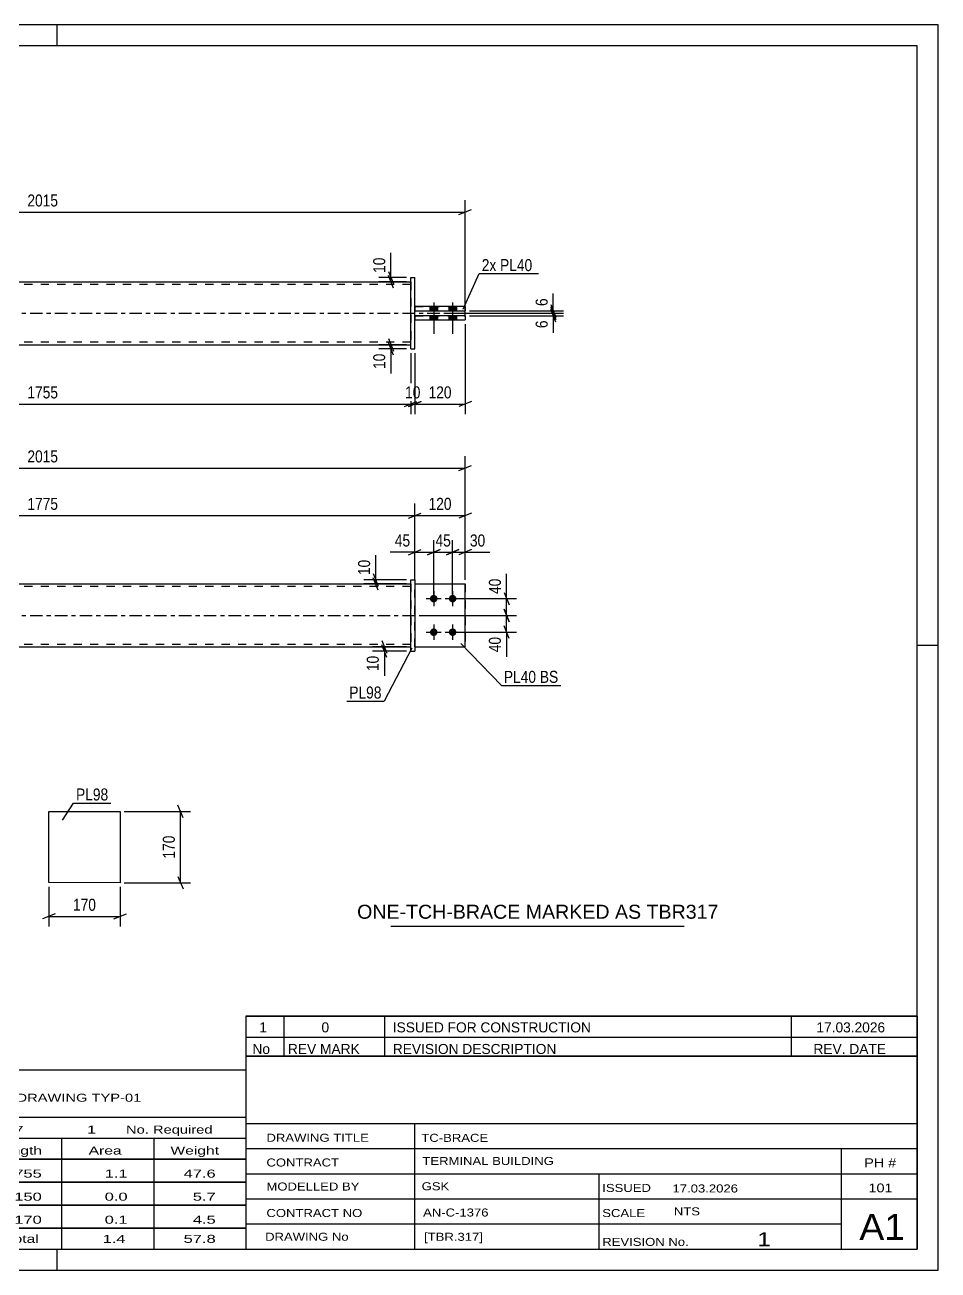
# Model space of a CAD drawing. Header units: millimetres. Extents: x 0 to 420, y 0 to 297.
# Drawn here: x 202.3 to 420, y 0 to 297 of the extents above; entities that cross this region are included whole.
import ezdxf

# ---------------------------------------------------------------- set-up
doc = ezdxf.new("R2010")
doc.units = ezdxf.units.MM
doc.linetypes.add('DXK_LINE_DOT2', pattern=[3.9198, 1.9599, -1.9599])
doc.linetypes.add('DXK_LINE_DOT3', pattern=[5.9187, 2.979, -0.9799, 0.9799, -0.9799])
doc.styles.add('Arial', font='ARIAL.TTF', dxfattribs={"height": 0.2})
doc.styles.add('Arial Narrow', font='ARIALN.TTF', dxfattribs={"height": 0.2})

# ---------------------------------------------------------------- blocks, each defined once
blk = doc.blocks.new('Unknown-580582402-1163')
at = {"color": 5, "linetype": 'Continuous'}
for p, q in [((420, 297), (0, 297)), ((210, 292), (210, 297)), ((420, 0), (420, 297)), ((415, 292), (5, 292)), ((415, 5), (415, 292)), ((420, 149), (415, 149)), ((5, 5), (415, 5)), ((210, 0), (210, 5)), ((0, 0), (420, 0))]:
    blk.add_line(p, q, dxfattribs=at)
blk = doc.blocks.new('Part-580582402-1819 - 1792')
at = {"color": 2, "linetype": 'Continuous'}
for p, q in [((295.27, 163.65), (307.27, 163.65)), ((307.27, 163.65), (307.27, 163.65)), ((307.27, 148.65), (307.27, 163.65)), ((295.27, 148.65), (307.27, 148.65))]:
    blk.add_line(p, q, dxfattribs=at)
at = {"color": 7, "linetype": 'DXK_LINE_DOT2'}
for p, q in [((295.27, 163.65), (307.27, 163.65)), ((295.27, 148.65), (295.27, 163.65)), ((295.27, 148.65), (295.27, 148.65)), ((295.27, 148.65), (307.27, 148.65))]:
    blk.add_line(p, q, dxfattribs=at)
blk = doc.blocks.new('Part-580582402-1799 - 1792')
at = {"color": 2, "linetype": 'Continuous'}
for p, q in [((294.27, 164.65), (295.27, 164.65)), ((294.27, 147.65), (294.27, 164.65)), ((295.27, 164.65), (295.27, 147.65)), ((294.27, 147.65), (294.27, 147.65)), ((294.27, 147.65), (294.27, 147.65)), ((294.27, 147.65), (295.27, 147.65)), ((294.27, 147.65), (295.27, 147.65))]:
    blk.add_line(p, q, dxfattribs=at)
at = {"color": 7, "linetype": 'DXK_LINE_DOT2'}
blk.add_line((294.27, 164.65), (295.27, 164.65), dxfattribs=at)
blk = doc.blocks.new('Part-580582402-1824 - 1792')
at = {"color": 2, "linetype": 'Continuous'}
for p, q in [((118.82, 163.65), (294.27, 163.65)), ((118.82, 148.65), (294.27, 148.65))]:
    blk.add_line(p, q, dxfattribs=at)
at = {"color": 7, "linetype": 'DXK_LINE_DOT2'}
for p, q in [((118.82, 148.65), (118.82, 163.65)), ((294.27, 163.65), (294.27, 148.65)), ((294.27, 163.05), (118.82, 163.05)), ((294.27, 149.25), (118.82, 149.25))]:
    blk.add_line(p, q, dxfattribs=at)
at = {"color": 7, "linetype": 'DXK_LINE_DOT3'}
blk.add_line((108.82, 156.15), (304.27, 156.15), dxfattribs=at)
blk = doc.blocks.new('Bolt-580582402-1830 - 1792')
at = {"linetype": 'Continuous'}
for points in [[(299.77, 161.05), (299.96, 161.03), (300.13, 160.97), (300.3, 160.88), (300.44, 160.75), (300.55, 160.6), (300.62, 160.43), (300.66, 160.24), (300.66, 160.05), (300.62, 159.87), (300.55, 159.7), (300.44, 159.55), (300.3, 159.42), (300.13, 159.33), (299.96, 159.27), (299.77, 159.25), (299.58, 159.27), (299.4, 159.33), (299.24, 159.42), (299.1, 159.55), (298.99, 159.7), (298.91, 159.87), (298.87, 160.05), (298.87, 160.24), (298.91, 160.43), (298.99, 160.6), (299.1, 160.75), (299.24, 160.88), (299.4, 160.97), (299.58, 161.03)], [(304.27, 161.05), (304.46, 161.03), (304.63, 160.97), (304.8, 160.88), (304.94, 160.75), (305.05, 160.6), (305.12, 160.43), (305.16, 160.24), (305.16, 160.05), (305.12, 159.87), (305.05, 159.7), (304.94, 159.55), (304.8, 159.42), (304.63, 159.33), (304.46, 159.27), (304.27, 159.25), (304.08, 159.27), (303.9, 159.33), (303.74, 159.42), (303.6, 159.55), (303.49, 159.7), (303.41, 159.87), (303.37, 160.05), (303.37, 160.24), (303.41, 160.43), (303.49, 160.6), (303.6, 160.75), (303.74, 160.88), (303.9, 160.97), (304.08, 161.03)], [(299.77, 153.05), (299.96, 153.03), (300.13, 152.97), (300.3, 152.88), (300.44, 152.75), (300.55, 152.6), (300.62, 152.43), (300.66, 152.24), (300.66, 152.05), (300.62, 151.87), (300.55, 151.7), (300.44, 151.55), (300.3, 151.42), (300.13, 151.33), (299.96, 151.27), (299.77, 151.25), (299.58, 151.27), (299.4, 151.33), (299.24, 151.42), (299.1, 151.55), (298.99, 151.7), (298.91, 151.87), (298.87, 152.05), (298.87, 152.24), (298.91, 152.43), (298.99, 152.6), (299.1, 152.75), (299.24, 152.88), (299.4, 152.97), (299.58, 153.03)], [(304.27, 153.05), (304.46, 153.03), (304.63, 152.97), (304.8, 152.88), (304.94, 152.75), (305.05, 152.6), (305.12, 152.43), (305.16, 152.24), (305.16, 152.05), (305.12, 151.87), (305.05, 151.7), (304.94, 151.55), (304.8, 151.42), (304.63, 151.33), (304.46, 151.27), (304.27, 151.25), (304.08, 151.27), (303.9, 151.33), (303.74, 151.42), (303.6, 151.55), (303.49, 151.7), (303.41, 151.87), (303.37, 152.05), (303.37, 152.24), (303.41, 152.43), (303.49, 152.6), (303.6, 152.75), (303.74, 152.88), (303.9, 152.97), (304.08, 153.03)]]:
    blk.add_hatch(color=1, dxfattribs=at).paths.add_polyline_path(points)
at = {"color": 1, "linetype": 'Continuous'}
for p, q in [((299.77, 161.95), (299.77, 158.35)), ((304.27, 161.95), (304.27, 158.35)), ((297.97, 160.15), (301.57, 160.15)), ((302.47, 160.15), (306.07, 160.15)), ((297.97, 152.15), (301.57, 152.15)), ((299.77, 153.95), (299.77, 150.35)), ((302.47, 152.15), (306.07, 152.15)), ((304.27, 153.95), (304.27, 150.35))]:
    blk.add_line(p, q, dxfattribs=at)
blk = doc.blocks.new('Part-580582402-1836 - 1792')
at = {"color": 7, "linetype": 'DXK_LINE_DOT2'}
for p, q in [((295.27, 163.65), (307.27, 163.65)), ((295.27, 148.65), (295.27, 163.65)), ((295.27, 163.65), (307.27, 163.65)), ((307.27, 163.65), (307.27, 163.65)), ((307.27, 163.65), (307.27, 148.65)), ((295.27, 148.65), (295.27, 148.65)), ((295.27, 148.65), (307.27, 148.65)), ((295.27, 148.65), (307.27, 148.65))]:
    blk.add_line(p, q, dxfattribs=at)
blk = doc.blocks.new('Part-580582402-2124 - 2115')
at = {"color": 2, "linetype": 'Continuous'}
for p, q in [((118.82, 235.72), (294.27, 235.72)), ((118.82, 220.72), (294.27, 220.72))]:
    blk.add_line(p, q, dxfattribs=at)
at = {"color": 7, "linetype": 'DXK_LINE_DOT2'}
for p, q in [((118.82, 235.72), (118.82, 220.72)), ((294.27, 235.12), (118.82, 235.12)), ((294.27, 235.72), (294.27, 220.72)), ((294.27, 221.32), (118.82, 221.32))]:
    blk.add_line(p, q, dxfattribs=at)
at = {"color": 7, "linetype": 'DXK_LINE_DOT3'}
blk.add_line((108.82, 228.22), (304.27, 228.22), dxfattribs=at)
blk = doc.blocks.new('Part-580582402-2125 - 2115')
at = {"color": 2, "linetype": 'Continuous'}
for p, q in [((294.27, 219.72), (294.27, 236.72)), ((294.27, 236.72), (295.27, 236.72)), ((295.27, 219.72), (295.27, 236.72)), ((294.27, 219.72), (295.27, 219.72)), ((294.27, 219.72), (294.27, 219.72)), ((294.27, 219.72), (294.27, 219.72)), ((294.27, 219.72), (295.27, 219.72)), ((295.27, 219.72), (295.27, 219.72)), ((295.27, 219.72), (295.27, 219.72))]:
    blk.add_line(p, q, dxfattribs=at)
at = {"color": 7, "linetype": 'DXK_LINE_DOT2'}
for q in [(294.27, 236.72), (295.27, 236.72)]:
    blk.add_line((294.27, 236.72), q, dxfattribs=at)
blk = doc.blocks.new('Bolt-580582402-2119 - 2115')
at = {"linetype": 'Continuous'}
for points in [[(300.67, 229.82), (298.87, 229.82), (298.87, 228.82), (300.67, 228.82)], [(300.67, 229.82), (298.87, 229.82), (298.87, 228.82), (300.67, 228.82)], [(305.17, 229.82), (303.37, 229.82), (303.37, 228.82), (305.17, 228.82)], [(305.17, 229.82), (303.37, 229.82), (303.37, 228.82), (305.17, 228.82)], [(300.67, 227.62), (298.87, 227.62), (298.87, 226.62), (300.67, 226.62)], [(300.67, 227.62), (298.87, 227.62), (298.87, 226.62), (300.67, 226.62)], [(305.17, 227.62), (303.37, 227.62), (303.37, 226.62), (305.17, 226.62)], [(305.17, 227.62), (303.37, 227.62), (303.37, 226.62), (305.17, 226.62)]]:
    blk.add_hatch(color=1, dxfattribs=at).paths.add_polyline_path(points)
at = {"color": 1, "linetype": 'Continuous'}
for p, q in [((298.87, 229.82), (298.87, 228.82)), ((298.87, 229.82), (298.87, 228.82)), ((299.77, 230.82), (299.77, 223.32)), ((299.77, 230.82), (299.77, 223.32)), ((300.67, 229.82), (300.67, 228.82)), ((300.67, 229.82), (300.67, 228.82)), ((303.37, 229.82), (303.37, 228.82)), ((303.37, 229.82), (303.37, 228.82)), ((304.27, 230.82), (304.27, 223.32)), ((304.27, 230.82), (304.27, 223.32)), ((305.17, 229.82), (305.17, 228.82)), ((305.17, 229.82), (305.17, 228.82)), ((298.87, 227.62), (298.87, 226.62)), ((298.87, 227.62), (298.87, 226.62)), ((300.67, 227.62), (300.67, 226.62)), ((300.67, 227.62), (300.67, 226.62)), ((303.37, 227.62), (303.37, 226.62)), ((303.37, 227.62), (303.37, 226.62)), ((305.17, 227.62), (305.17, 226.62)), ((305.17, 227.62), (305.17, 226.62))]:
    blk.add_line(p, q, dxfattribs=at)
blk = doc.blocks.new('Part-580582402-2141 - 2115')
at = {"color": 2, "linetype": 'Continuous'}
for p, q in [((307.27, 229.82), (295.27, 229.82)), ((295.27, 228.82), (307.27, 228.82)), ((295.27, 228.82), (307.27, 228.82)), ((307.27, 229.82), (307.27, 228.82))]:
    blk.add_line(p, q, dxfattribs=at)
at = {"color": 7, "linetype": 'DXK_LINE_DOT2'}
for q in [(295.27, 228.82), (307.27, 229.82)]:
    blk.add_line((295.27, 229.82), q, dxfattribs=at)
blk = doc.blocks.new('Part-580582402-2146 - 2115')
at = {"color": 2, "linetype": 'Continuous'}
for p, q in [((307.27, 227.62), (295.27, 227.62)), ((295.27, 226.62), (307.27, 226.62)), ((295.27, 226.62), (307.27, 226.62)), ((307.27, 227.62), (307.27, 226.62))]:
    blk.add_line(p, q, dxfattribs=at)
at = {"color": 7, "linetype": 'DXK_LINE_DOT2'}
for q in [(295.27, 226.62), (307.27, 227.62)]:
    blk.add_line((295.27, 227.62), q, dxfattribs=at)
blk = doc.blocks.new('Part-580582402-1391 - 1375')
at = {"color": 2, "linetype": 'Continuous'}
for p, q in [((208, 92.41), (208, 109.41)), ((208, 109.41), (225, 109.4)), ((225, 109.4), (225, 92.4)), ((225, 92.4), (208, 92.41))]:
    blk.add_line(p, q, dxfattribs=at)
blk = doc.blocks.new('StraightDimension-580582402-1863 - 1792')
at = {"color": 7, "linetype": 'Continuous'}
for p, q in [((299.77, 161.15), (299.77, 174.09)), ((304.27, 161.15), (304.27, 174.09)), ((298.27, 170.64), (301.27, 171.84)), ((299.77, 171.24), (304.27, 171.24)), ((305.77, 171.84), (302.77, 170.64))]:
    blk.add_line(p, q, dxfattribs=at)
at = {"color": 0}
blk.add_wipeout([(304.45, 171.99), (304.45, 176.19), (299.59, 176.19), (299.59, 171.99)], dxfattribs=at)
at = {"color": 3, "style": 'Arial Narrow'}
blk.add_text('45', height=2.863, dxfattribs=at).set_placement((300.19, 172.59))
blk = doc.blocks.new('StraightDimension-580582402-1932 - 1792')
at = {"color": 7, "linetype": 'Continuous'}
for p, q in [((295.27, 164.65), (295.27, 182.83)), ((307.27, 164.65), (307.27, 182.83)), ((293.77, 179.38), (296.77, 180.58)), ((295.27, 179.98), (307.27, 179.98)), ((308.77, 180.58), (305.77, 179.38))]:
    blk.add_line(p, q, dxfattribs=at)
at = {"color": 0}
blk.add_wipeout([(304.61, 180.73), (304.61, 184.93), (297.93, 184.93), (297.93, 180.73)], dxfattribs=at)
at = {"color": 3, "style": 'Arial Narrow'}
blk.add_text('120', height=2.863, dxfattribs=at).set_placement((298.53, 181.33))
blk = doc.blocks.new('StraightDimension-580582402-1893 - 1792')
at = {"color": 7, "linetype": 'Continuous'}
for p, q in [((105.82, 164.65), (105.82, 194.15)), ((307.27, 164.65), (307.27, 194.15)), ((107.32, 191.9), (104.32, 190.7)), ((105.82, 191.3), (307.27, 191.3)), ((305.77, 190.7), (308.77, 191.9))]:
    blk.add_line(p, q, dxfattribs=at)
at = {"color": 0}
blk.add_wipeout([(210.8, 192.05), (210.8, 196.25), (202.29, 196.25), (202.29, 192.05)], dxfattribs=at)
at = {"color": 3, "style": 'Arial Narrow'}
blk.add_text('2015', height=2.863, dxfattribs=at).set_placement((202.89, 192.65))
blk = doc.blocks.new('StraightDimension-580582402-1847 - 1792')
at = {"color": 7, "linetype": 'Continuous'}
for p, q in [((304.27, 161.15), (304.27, 174.09)), ((307.27, 164.65), (307.27, 174.09)), ((302.77, 170.64), (305.77, 171.84)), ((304.27, 171.24), (307.27, 171.24)), ((308.77, 171.84), (305.77, 170.64))]:
    blk.add_line(p, q, dxfattribs=at)
at = {"color": 0}
blk.add_wipeout([(312.65, 171.99), (312.65, 176.19), (307.79, 176.19), (307.79, 171.99)], dxfattribs=at)
at = {"color": 7, "linetype": 'Continuous'}
blk.add_line((307.27, 171.24), (313.17, 171.24), dxfattribs=at)
blk.add_line((307.27, 171.24), (313.17, 171.24), dxfattribs=at)
at = {"color": 3, "style": 'Arial Narrow'}
blk.add_text('30', height=2.863, dxfattribs=at).set_placement((308.39, 172.59))
blk = doc.blocks.new('StraightDimension-580582402-1876 - 1792')
at = {"color": 7, "linetype": 'Continuous'}
for p, q in [((295.27, 164.65), (295.27, 174.09)), ((299.77, 161.15), (299.77, 174.09)), ((293.77, 170.64), (296.77, 171.84)), ((295.27, 171.24), (299.77, 171.24)), ((301.27, 171.84), (298.27, 170.64))]:
    blk.add_line(p, q, dxfattribs=at)
at = {"color": 0}
blk.add_wipeout([(294.74, 171.99), (294.74, 176.19), (289.89, 176.19), (289.89, 171.99)], dxfattribs=at)
at = {"color": 7, "linetype": 'Continuous'}
blk.add_line((295.27, 171.24), (289.36, 171.24), dxfattribs=at)
blk.add_line((295.27, 171.24), (289.36, 171.24), dxfattribs=at)
at = {"color": 3, "style": 'Arial Narrow'}
blk.add_text('45', height=2.863, dxfattribs=at).set_placement((290.49, 172.59))
blk = doc.blocks.new('StraightDimension-580582402-2076 - 1792')
at = {"color": 7, "linetype": 'Continuous'}
for p, q in [((293.27, 148.65), (285.16, 148.65)), ((287.41, 150.15), (288.61, 147.15)), ((288.61, 146.15), (287.41, 149.15)), ((288.01, 147.65), (288.01, 148.65)), ((293.27, 147.65), (285.16, 147.65))]:
    blk.add_line(p, q, dxfattribs=at)
at = {"color": 0}
blk.add_wipeout([(287.26, 147.12), (283.06, 147.12), (283.06, 142.27), (287.26, 142.27)], dxfattribs=at)
at = {"color": 7, "linetype": 'Continuous'}
blk.add_line((288.01, 147.65), (288.01, 141.74), dxfattribs=at)
blk.add_line((288.01, 147.65), (288.01, 141.74), dxfattribs=at)
at = {"color": 3, "style": 'Arial Narrow'}
blk.add_text('10', height=2.863, rotation=90.0002, dxfattribs=at).set_placement((286.66, 142.87))
blk = doc.blocks.new('StraightDimension-580582402-1913 - 1792')
at = {"color": 7, "linetype": 'Continuous'}
for p, q in [((316.52, 161.65), (317.72, 158.65)), ((305.27, 160.15), (319.52, 160.15)), ((317.72, 154.65), (316.52, 157.65)), ((317.12, 156.15), (317.12, 160.15)), ((296.27, 156.15), (319.52, 156.15))]:
    blk.add_line(p, q, dxfattribs=at)
at = {"color": 0}
blk.add_wipeout([(316.37, 165.53), (312.17, 165.53), (312.17, 160.67), (316.37, 160.67)], dxfattribs=at)
at = {"color": 7, "linetype": 'Continuous'}
blk.add_line((317.12, 160.15), (317.12, 166.05), dxfattribs=at)
blk.add_line((317.12, 160.15), (317.12, 166.05), dxfattribs=at)
at = {"color": 3, "style": 'Arial Narrow'}
blk.add_text('40', height=2.863, rotation=90.0002, dxfattribs=at).set_placement((315.77, 161.27))
blk = doc.blocks.new('StraightDimension-580582402-1922 - 1792')
at = {"color": 7, "linetype": 'Continuous'}
for p, q in [((316.52, 157.65), (317.72, 154.65)), ((296.27, 156.15), (319.52, 156.15)), ((317.12, 152.15), (317.12, 156.15)), ((305.27, 152.15), (319.52, 152.15)), ((317.72, 150.65), (316.52, 153.65))]:
    blk.add_line(p, q, dxfattribs=at)
at = {"color": 0}
blk.add_wipeout([(316.37, 151.62), (312.17, 151.62), (312.17, 146.77), (316.37, 146.77)], dxfattribs=at)
at = {"color": 7, "linetype": 'Continuous'}
blk.add_line((317.12, 152.15), (317.12, 146.24), dxfattribs=at)
blk.add_line((317.12, 152.15), (317.12, 146.24), dxfattribs=at)
at = {"color": 3, "style": 'Arial Narrow'}
blk.add_text('40', height=2.863, rotation=90.0002, dxfattribs=at).set_placement((315.77, 147.37))
blk = doc.blocks.new('StraightDimension-580582402-1951 - 1792')
at = {"color": 7, "linetype": 'Continuous'}
for p, q in [((117.82, 157.15), (117.82, 182.83)), ((295.27, 164.65), (295.27, 182.83)), ((119.32, 180.58), (116.32, 179.38)), ((117.82, 179.98), (295.27, 179.98)), ((293.77, 179.38), (296.77, 180.58))]:
    blk.add_line(p, q, dxfattribs=at)
at = {"color": 0}
blk.add_wipeout([(210.8, 180.73), (210.8, 184.93), (202.29, 184.93), (202.29, 180.73)], dxfattribs=at)
at = {"color": 3, "style": 'Arial Narrow'}
blk.add_text('1775', height=2.863, dxfattribs=at).set_placement((202.89, 181.33))
blk = doc.blocks.new('StraightDimension-580582402-3088 - 1792')
at = {"color": 7, "linetype": 'Continuous'}
for p, q in [((293.27, 164.65), (283.09, 164.65)), ((293.27, 163.65), (283.09, 163.65)), ((285.34, 166.15), (286.54, 163.15)), ((286.54, 162.15), (285.34, 165.15)), ((285.94, 163.65), (285.94, 164.65))]:
    blk.add_line(p, q, dxfattribs=at)
at = {"color": 0}
blk.add_wipeout([(285.19, 170.03), (280.99, 170.03), (280.99, 165.17), (285.19, 165.17)], dxfattribs=at)
at = {"color": 7, "linetype": 'Continuous'}
blk.add_line((285.94, 164.65), (285.94, 170.56), dxfattribs=at)
blk.add_line((285.94, 164.65), (285.94, 170.56), dxfattribs=at)
at = {"color": 3, "style": 'Arial Narrow'}
blk.add_text('10', height=2.863, rotation=90.0002, dxfattribs=at).set_placement((284.59, 165.77))
blk = doc.blocks.new('StraightDimension-580582402-2182 - 2115')
at = {"color": 7, "linetype": 'Continuous'}
for p, q in [((118.82, 218.72), (118.82, 204.17)), ((294.27, 218.72), (294.27, 204.17)), ((120.32, 207.17), (117.32, 205.97)), ((118.82, 206.57), (294.27, 206.57)), ((292.77, 205.97), (295.77, 207.17))]:
    blk.add_line(p, q, dxfattribs=at)
at = {"color": 0}
blk.add_wipeout([(210.8, 207.32), (210.8, 211.52), (202.29, 211.52), (202.29, 207.32)], dxfattribs=at)
at = {"color": 3, "style": 'Arial Narrow'}
blk.add_text('1755', height=2.863, dxfattribs=at).set_placement((202.89, 207.92))
blk = doc.blocks.new('StraightDimension-580582402-2250 - 2115')
at = {"color": 7, "linetype": 'Continuous'}
for p, q in [((327.67, 229.72), (328.87, 226.72)), ((328.87, 226.12), (327.67, 229.12)), ((303.02, 228.22), (330.67, 228.22)), ((308.27, 227.62), (330.67, 227.62)), ((328.27, 227.62), (328.27, 228.22))]:
    blk.add_line(p, q, dxfattribs=at)
at = {"color": 0}
blk.add_wipeout([(327.52, 227.1), (323.32, 227.1), (323.32, 224.07), (327.52, 224.07)], dxfattribs=at)
at = {"color": 7, "linetype": 'Continuous'}
blk.add_line((328.27, 227.62), (328.27, 223.55), dxfattribs=at)
blk.add_line((328.27, 227.62), (328.27, 223.55), dxfattribs=at)
at = {"color": 3, "style": 'Arial Narrow'}
blk.add_text('6', height=2.86, rotation=90.0002, dxfattribs=at).set_placement((326.92, 224.67))
blk = doc.blocks.new('StraightDimension-580582402-2171 - 2115')
at = {"color": 7, "linetype": 'Continuous'}
for p, q in [((107.32, 252.94), (104.32, 251.74)), ((105.82, 227.62), (105.82, 255.19)), ((305.77, 251.74), (308.77, 252.94)), ((307.27, 227.62), (307.27, 255.19)), ((105.82, 252.34), (307.27, 252.34))]:
    blk.add_line(p, q, dxfattribs=at)
at = {"color": 0}
blk.add_wipeout([(210.8, 253.09), (210.8, 257.29), (202.29, 257.29), (202.29, 253.09)], dxfattribs=at)
at = {"color": 3, "style": 'Arial Narrow'}
blk.add_text('2015', height=2.863, dxfattribs=at).set_placement((202.89, 253.69))
blk = doc.blocks.new('StraightDimension-580582402-2209 - 2115')
at = {"color": 7, "linetype": 'Continuous'}
for p, q in [((294.27, 218.72), (294.27, 204.17)), ((295.27, 218.72), (295.27, 204.17)), ((292.77, 205.97), (295.77, 207.17)), ((296.77, 207.17), (293.77, 205.97)), ((294.27, 206.57), (295.27, 206.57))]:
    blk.add_line(p, q, dxfattribs=at)
at = {"color": 0}
blk.add_wipeout([(297.2, 207.32), (297.2, 211.52), (292.34, 211.52), (292.34, 207.32)], dxfattribs=at)
at = {"color": 3, "style": 'Arial Narrow'}
blk.add_text('10', height=2.863, dxfattribs=at).set_placement((292.94, 207.92))
blk = doc.blocks.new('StraightDimension-580582402-2218 - 2115')
at = {"color": 7, "linetype": 'Continuous'}
for p, q in [((307.27, 225.62), (307.27, 204.17)), ((295.27, 218.72), (295.27, 204.17)), ((293.77, 205.97), (296.77, 207.17)), ((295.27, 206.57), (307.27, 206.57)), ((308.77, 207.17), (305.77, 205.97))]:
    blk.add_line(p, q, dxfattribs=at)
at = {"color": 0}
blk.add_wipeout([(304.61, 207.32), (304.61, 211.52), (297.93, 211.52), (297.93, 207.32)], dxfattribs=at)
at = {"color": 3, "style": 'Arial Narrow'}
blk.add_text('120', height=2.863, dxfattribs=at).set_placement((298.53, 207.92))
blk = doc.blocks.new('StraightDimension-580582402-2229 - 2115')
at = {"color": 7, "linetype": 'Continuous'}
for p, q in [((293.27, 220.72), (286.69, 220.72)), ((288.94, 222.22), (290.14, 219.22)), ((290.14, 218.22), (288.94, 221.22)), ((289.54, 219.72), (289.54, 220.72)), ((293.27, 219.72), (286.69, 219.72))]:
    blk.add_line(p, q, dxfattribs=at)
at = {"color": 0}
blk.add_wipeout([(288.79, 219.2), (284.59, 219.2), (284.59, 214.34), (288.79, 214.34)], dxfattribs=at)
at = {"color": 7, "linetype": 'Continuous'}
blk.add_line((289.54, 219.72), (289.54, 213.82), dxfattribs=at)
blk.add_line((289.54, 219.72), (289.54, 213.82), dxfattribs=at)
at = {"color": 3, "style": 'Arial Narrow'}
blk.add_text('10', height=2.863, rotation=90.0002, dxfattribs=at).set_placement((288.19, 214.94))
blk = doc.blocks.new('StraightDimension-580582402-2259 - 2115')
at = {"color": 7, "linetype": 'Continuous'}
for p, q in [((308.27, 228.82), (330.67, 228.82)), ((327.67, 230.32), (328.87, 227.32)), ((328.87, 226.72), (327.67, 229.72)), ((328.27, 228.22), (328.27, 228.82)), ((303.02, 228.22), (330.67, 228.22))]:
    blk.add_line(p, q, dxfattribs=at)
at = {"color": 0}
blk.add_wipeout([(327.52, 232.38), (323.32, 232.38), (323.32, 229.35), (327.52, 229.35)], dxfattribs=at)
at = {"color": 7, "linetype": 'Continuous'}
blk.add_line((328.27, 228.82), (328.27, 232.9), dxfattribs=at)
blk.add_line((328.27, 228.82), (328.27, 232.9), dxfattribs=at)
at = {"color": 3, "style": 'Arial Narrow'}
blk.add_text('6', height=2.86, rotation=90.0002, dxfattribs=at).set_placement((326.92, 229.95))
blk = doc.blocks.new('StraightDimension-580582402-2268 - 2115')
at = {"color": 7, "linetype": 'Continuous'}
for p, q in [((288.94, 238.22), (290.14, 235.22)), ((293.27, 236.72), (286.69, 236.72)), ((293.27, 235.72), (286.69, 235.72)), ((290.14, 234.22), (288.94, 237.22)), ((289.54, 235.72), (289.54, 236.72))]:
    blk.add_line(p, q, dxfattribs=at)
at = {"color": 0}
blk.add_wipeout([(288.79, 242.1), (284.59, 242.1), (284.59, 237.25), (288.79, 237.25)], dxfattribs=at)
at = {"color": 7, "linetype": 'Continuous'}
blk.add_line((289.54, 236.72), (289.54, 242.63), dxfattribs=at)
blk.add_line((289.54, 236.72), (289.54, 242.63), dxfattribs=at)
at = {"color": 3, "style": 'Arial Narrow'}
blk.add_text('10', height=2.863, rotation=90.0002, dxfattribs=at).set_placement((288.19, 237.85))
blk = doc.blocks.new('StraightDimension-580582402-1403 - 1375')
at = {"color": 7, "linetype": 'Continuous'}
for p, q in [((208, 91.41), (208, 81.96)), ((225, 91.4), (225, 81.96)), ((209.5, 84.96), (206.5, 83.76)), ((208, 84.36), (225, 84.36)), ((223.5, 83.76), (226.5, 84.96))]:
    blk.add_line(p, q, dxfattribs=at)
at = {"color": 0}
blk.add_wipeout([(219.84, 85.11), (219.84, 89.31), (213.16, 89.31), (213.16, 85.11)], dxfattribs=at)
at = {"color": 3, "style": 'Arial Narrow'}
blk.add_text('170', height=2.863, dxfattribs=at).set_placement((213.76, 85.71))
blk = doc.blocks.new('StraightDimension-580582402-1393 - 1375')
at = {"color": 7, "linetype": 'Continuous'}
for p, q in [((239.99, 107.9), (238.79, 110.9)), ((226, 109.4), (241.79, 109.4)), ((239.39, 92.4), (239.39, 109.4)), ((226, 92.4), (241.79, 92.4)), ((238.79, 93.9), (239.99, 90.9))]:
    blk.add_line(p, q, dxfattribs=at)
at = {"color": 0}
blk.add_wipeout([(238.64, 104.25), (234.44, 104.25), (234.44, 97.56), (238.64, 97.56)], dxfattribs=at)
at = {"color": 3, "style": 'Arial Narrow'}
blk.add_text('170', height=2.863, rotation=90.0002, dxfattribs=at).set_placement((238.04, 98.16))
blk = doc.blocks.new('Unknown-580582402-3701')
at = {"color": 7, "linetype": 'Continuous'}
for p, q in [((95, 47.75), (255, 47.75)), ((95, 36.5), (95, 47.75)), ((255, 47.75), (255, 36.5)), ((95, 36.5), (255, 36.5)), ((95, 36.5), (95, 31.5)), ((255, 36.5), (255, 31.5)), ((95, 31.5), (255, 31.5)), ((95, 31.5), (95, 26.5)), ((119, 31.5), (119, 26.5)), ((154.5, 31.5), (154.5, 26.5)), ((180.5, 31.5), (180.5, 26.5)), ((193.5, 31.5), (193.5, 26.5)), ((211, 31.5), (211, 26.5)), ((233, 31.5), (233, 26.5)), ((255, 31.5), (255, 26.5)), ((95, 26.5), (255, 26.5)), ((95, 26.45), (95, 21.05)), ((95, 26.45), (255, 26.45)), ((119, 26.5), (119, 21)), ((154.5, 26.5), (154.5, 21)), ((180.5, 26.5), (180.5, 21)), ((193.5, 26.5), (193.5, 21)), ((211, 26.5), (211, 21)), ((233, 26.5), (233, 21)), ((255, 26.45), (255, 21.05)), ((95, 21.05), (255, 21.05)), ((95, 20.95), (95, 15.55)), ((95, 20.95), (255, 20.95)), ((119, 21), (119, 15.5)), ((154.5, 21), (154.5, 15.5)), ((180.5, 21), (180.5, 15.5)), ((193.5, 21), (193.5, 15.5)), ((211, 21), (211, 15.5)), ((233, 21), (233, 15.5)), ((255, 20.95), (255, 15.55)), ((95, 15.55), (255, 15.55)), ((95, 15.45), (95, 10.05)), ((95, 15.45), (255, 15.45)), ((119, 15.5), (119, 10)), ((154.5, 15.5), (154.5, 10)), ((180.5, 15.5), (180.5, 10)), ((193.5, 15.5), (193.5, 10)), ((211, 15.5), (211, 10)), ((233, 15.5), (233, 10)), ((255, 15.45), (255, 10.05)), ((95, 10.05), (255, 10.05)), ((95, 10), (255, 10)), ((95, 10), (95, 5)), ((211, 10), (211, 5)), ((233, 10), (233, 5)), ((255, 10), (255, 5)), ((95, 5), (255, 5))]:
    blk.add_line(p, q, dxfattribs=at)
at = {"color": 7, "style": 'Arial Narrow'}
for s, height, width, p in [('GENERAL NOTES & WELD DETAILS :', 2.8633, 1.4, (96.15, 40.06)), ('REFER TYP DRAWING TYP-01', 1.9089, 1.6, (179.7, 40.16)), ("MATERIAL LIST FOR ASSEMBLY MK'D", 1.9089, 1.6, (96.15, 32.56)), ('TBR317', 1.909, 1.794707, (187.59, 32.47)), ('1', 1.91, 1.794707, (217.08, 32.56)), ('No. Required', 1.9089, 1.6, (226.41, 32.56)), ('Mark', 1.909, 1.7, (96.34, 27.5)), ('Profile', 1.909, 1.7, (129.41, 27.5)), ('Material', 1.909, 1.7, (159.54, 27.56)), ('No.', 1.909, 1.7, (184.5, 27.56)), ('Length', 1.909, 1.7, (195, 27.56)), ('Area', 1.909, 1.7, (217.5, 27.56)), ('Weight', 1.909, 1.7, (237, 27.56))]:
    blk.add_text(s, height=height, dxfattribs=dict(at, width=width)).set_placement(p)
at = {"color": 7, "linetype": 'Continuous', "style": 'Arial Narrow'}
for s, height, width, p in [('TBR317', 1.909, 1.794707, (96.5, 22.06)), ('SHS150*6', 1.909, 1.794707, (121, 22.06)), ('E350', 1.909, 1.794707, (160.74, 22.06)), ('1', 1.91, 1.794707, (184.86, 22.06)), ('1755', 1.909, 1.794707, (197.58, 22.06)), ('1.1', 1.909, 1.794707, (221.32, 22.06)), ('47.6', 1.909, 1.794707, (240.14, 22.06)), ('PL40', 1.909, 1.794707, (96.5, 16.56)), ('PL10*120', 1.909, 1.794707, (121, 16.56)), ('E350', 1.909, 1.794707, (160.74, 16.56)), ('4', 1.91, 1.794707, (184.86, 16.56)), ('150', 1.909, 1.794707, (199.77, 16.56)), ('0.0', 1.909, 1.794707, (221.32, 16.56)), ('5.7', 1.909, 1.794707, (242.33, 16.56)), ('PL98', 1.909, 1.794707, (96.5, 11.06)), ('PL10*170', 1.909, 1.794707, (121, 11.06)), ('E350', 1.909, 1.794707, (160.74, 11.06)), ('2', 1.91, 1.794707, (184.86, 11.06)), ('170', 1.909, 1.794707, (199.77, 11.06)), ('0.1', 1.909, 1.794707, (221.32, 11.06)), ('4.5', 1.909, 1.794707, (242.33, 11.06)), ('Total', 1.909, 1.7, (197.33, 6.5)), ('1.4', 1.909, 1.794707, (220.83, 6.5)), ('57.8', 1.909, 1.794707, (240.14, 6.5))]:
    blk.add_text(s, height=height, dxfattribs=dict(at, width=width)).set_placement(p)
blk = doc.blocks.new('Unknown-580582402-3699')
at = {"color": 7, "linetype": 'Continuous'}
for p, q in [((255, 51.05), (255, 5)), ((255, 51.05), (415, 51.05)), ((415, 51), (415, 5)), ((255, 35), (415, 35)), ((295.14, 35), (295.14, 5)), ((255, 29), (415, 29)), ((397, 5.05), (397, 29.05)), ((255, 23), (415, 23)), ((339.14, 23), (339.14, 5)), ((255, 17), (415, 17)), ((255, 11), (397, 11)), ((255, 5), (415, 5))]:
    blk.add_line(p, q, dxfattribs=at)
at = {"color": 7, "style": 'Arial Narrow'}
for s, height, width, p in [('DRAWING TITLE', 1.9089, 1.425378, (259.88, 30.61)), ('TC-BRACE', 1.909, 1.425378, (296.81, 30.59)), ('TERMINAL BUILDING', 1.9089, 1.425378, (297.06, 25.07)), ('CONTRACT', 1.909, 1.425378, (259.88, 24.71)), ('MODELLED BY', 1.9089, 1.425378, (259.88, 18.98)), ('GSK', 1.909, 1.425378, (296.88, 19.04)), ('ISSUED', 1.909, 1.425378, (339.94, 18.64)), ('17.03.2026', 1.909, 1.425378, (356.69, 18.52)), ('CONTRACT NO', 1.9089, 1.425378, (259.88, 12.66)), ('AN-C-1376', 1.909, 1.425378, (297.23, 12.78)), ('SCALE', 1.909, 1.425378, (339.94, 12.65)), ('A1', 6.204, 1.25, (401.24, 7.2)), ('DRAWING No', 1.909, 1.425378, (259.56, 7)), ('[TBR.317]', 1.909, 1.425378, (297.46, 6.99)), ('1', 3.34, 1.5, (376.91, 5.68)), ('REVISION No.', 1.9089, 1.425378, (339.94, 5.77))]:
    blk.add_text(s, height=height, dxfattribs=dict(at, width=width)).set_placement(p)
at = {"color": 7, "linetype": 'Continuous', "style": 'Arial Narrow'}
for s, height, width, p in [('PH #', 2.1, 1.42538, (402.4, 24.55)), ('101', 2.1, 1.42538, (403.41, 18.55)), ('NTS', 1.909, 1.425378, (357, 13.05))]:
    blk.add_text(s, height=height, dxfattribs=dict(at, width=width)).set_placement(p)
blk = doc.blocks.new('Unknown-580582402-3700')
at = {"color": 7, "linetype": 'Continuous'}
for p, q in [((255, 60.55), (415, 60.55)), ((415, 60.55), (255, 60.55)), ((255, 60.55), (255, 55.55)), ((264, 60.55), (264, 55.55)), ((288, 60.55), (288, 55.55)), ((385, 60.55), (385, 55.55)), ((415, 60.55), (415, 55.55)), ((255, 55.55), (415, 55.55)), ((255, 55.55), (255, 51.05)), ((255, 55.55), (415, 55.55)), ((264, 55.55), (264, 51.05)), ((288, 55.55), (288, 51.05)), ((385, 55.55), (385, 51.05)), ((415, 55.55), (415, 51.05)), ((415, 51.05), (255, 51.05))]:
    blk.add_line(p, q, dxfattribs=at)
at = {"color": 7, "linetype": 'Continuous', "style": 'Arial Narrow'}
for s, height, width, p in [('1', 2.39, 1.196471, (258.16, 56.7)), ('0', 2.39, 1.196471, (273, 56.7)), ('ISSUED FOR CONSTRUCTION', 2.3861, 1.196471, (290, 56.7)), ('17.03.2026', 2.386, 1.196471, (391, 56.7)), ('No', 2.386, 1.2, (256.54, 51.55)), ('REV MARK', 2.386, 1.2, (265, 51.55)), ('REVISION DESCRIPTION', 2.3861, 1.2, (290, 51.55)), ('REV. DATE', 2.386, 1.2, (390.28, 51.55))]:
    blk.add_text(s, height=height, dxfattribs=dict(at, width=width)).set_placement(p)
blk = doc.blocks.new('Unknown-580582402-3702')
at = {"color": 7, "linetype": 'Continuous'}
blk.add_line((289.5, 82.05), (359.5, 82.05), dxfattribs=at)
at = {"color": 7, "style": 'Arial'}
blk.add_text('ONE-TCH-BRACE MARKED AS TBR317', height=3.3428, dxfattribs=at).set_placement((281.49, 83.8))
blk = doc.blocks.new('Mark-580582402-1795 - 1792')
at = {"color": 0}
blk.add_wipeout([(287.32, 136.33), (287.32, 139.33), (279.64, 139.33), (279.64, 136.33)], dxfattribs=at)
blk.add_wipeout([(287.32, 136.33), (287.32, 139.33), (279.64, 139.33), (279.64, 136.33)], dxfattribs=at)
at = {"color": 30, "linetype": 'Continuous'}
for p in [(294.57, 148.34), (279.04, 135.73)]:
    blk.add_line(p, (287.92, 135.73), dxfattribs=at)
at = {"color": 3, "style": 'Arial Narrow'}
blk.add_text('PL98', height=2.863, dxfattribs=at).set_placement((279.64, 136.33))
blk = doc.blocks.new('MarkSet-580582402-2100 - 1792')
at = {"color": 0}
blk.add_wipeout([(324.16, 140.07), (324.16, 143.07), (316.48, 143.07), (316.48, 140.07)], dxfattribs=at)
blk.add_wipeout([(324.16, 140.07), (324.16, 143.07), (316.48, 143.07), (316.48, 140.07)], dxfattribs=at)
at = {"color": 30, "linetype": 'Continuous'}
blk.add_line((306.2, 149.44), (315.88, 139.47), dxfattribs=at)
at = {"color": 0}
blk.add_wipeout([(329.44, 140.07), (329.44, 143.07), (325.06, 143.07), (325.06, 140.07)], dxfattribs=at)
blk.add_wipeout([(329.44, 140.07), (329.44, 143.07), (325.06, 143.07), (325.06, 140.07)], dxfattribs=at)
at = {"color": 30, "linetype": 'Continuous'}
blk.add_line((315.88, 139.47), (330.04, 139.47), dxfattribs=at)
at = {"color": 3, "style": 'Arial Narrow'}
for s, p in [('PL40', (316.48, 140.07)), ('BS', (325.06, 140.07))]:
    blk.add_text(s, height=2.863, dxfattribs=at).set_placement(p)
blk = doc.blocks.new('MarkSet-580582402-2321 - 2115')
at = {"color": 0}
blk.add_wipeout([(314.68, 238.28), (314.68, 241.28), (311.21, 241.28), (311.21, 238.28)], dxfattribs=at)
blk.add_wipeout([(314.68, 238.28), (314.68, 241.28), (311.21, 241.28), (311.21, 238.28)], dxfattribs=at)
at = {"color": 30, "linetype": 'Continuous'}
blk.add_line((306.79, 229.22), (310.61, 237.68), dxfattribs=at)
at = {"color": 0}
blk.add_wipeout([(323.26, 238.28), (323.26, 241.28), (315.58, 241.28), (315.58, 238.28)], dxfattribs=at)
blk.add_wipeout([(323.26, 238.28), (323.26, 241.28), (315.58, 241.28), (315.58, 238.28)], dxfattribs=at)
at = {"color": 30, "linetype": 'Continuous'}
blk.add_line((310.61, 237.68), (324.76, 237.68), dxfattribs=at)
at = {"color": 3, "style": 'Arial Narrow'}
for s, p in [('2x', (311.21, 238.28)), ('PL40', (315.58, 238.28))]:
    blk.add_text(s, height=2.863, dxfattribs=at).set_placement(p)
blk = doc.blocks.new('Mark-580582402-1387 - 1375')
at = {"color": 0}
blk.add_wipeout([(222.17, 112.01), (222.17, 115.01), (214.49, 115.01), (214.49, 112.01)], dxfattribs=at)
blk.add_wipeout([(222.17, 112.01), (222.17, 115.01), (214.49, 115.01), (214.49, 112.01)], dxfattribs=at)
at = {"color": 30, "linetype": 'Continuous'}
for p, q in [((211.25, 107.31), (213.89, 111.41)), ((213.89, 111.41), (222.77, 111.41))]:
    blk.add_line(p, q, dxfattribs=at)
at = {"color": 3, "style": 'Arial Narrow'}
blk.add_text('PL98', height=2.863, dxfattribs=at).set_placement((214.49, 112.01))

msp = doc.modelspace()

# ---------------------------------------------------------------- block references
for name in ['Unknown-580582402-1163', 'Part-580582402-2124 - 2115', 'Part-580582402-2125 - 2115', 'Part-580582402-2141 - 2115', 'Bolt-580582402-2119 - 2115', 'Part-580582402-2146 - 2115', 'Part-580582402-1824 - 1792', 'Part-580582402-1799 - 1792', 'Part-580582402-1819 - 1792', 'Part-580582402-1836 - 1792', 'Bolt-580582402-1830 - 1792', 'Part-580582402-1391 - 1375', 'Unknown-580582402-3702', 'Unknown-580582402-3700', 'Unknown-580582402-3699', 'Unknown-580582402-3701']:
    msp.add_blockref(name, (0, 0))

# ---------------------------------------------------------------- next in the draw order: block references
for name in ['StraightDimension-580582402-2250 - 2115', 'StraightDimension-580582402-2182 - 2115', 'StraightDimension-580582402-1863 - 1792', 'StraightDimension-580582402-2076 - 1792', 'Mark-580582402-1387 - 1375', 'StraightDimension-580582402-1403 - 1375']:
    msp.add_blockref(name, (0, 0))

# ---------------------------------------------------------------- next in the draw order: block references
for name in ['StraightDimension-580582402-2171 - 2115', 'StraightDimension-580582402-2209 - 2115', 'StraightDimension-580582402-1932 - 1792', 'Mark-580582402-1795 - 1792', 'StraightDimension-580582402-1393 - 1375']:
    msp.add_blockref(name, (0, 0))

# ---------------------------------------------------------------- next in the draw order: block references
for name in ['StraightDimension-580582402-2268 - 2115', 'StraightDimension-580582402-2218 - 2115', 'StraightDimension-580582402-1893 - 1792']:
    msp.add_blockref(name, (0, 0))

# ---------------------------------------------------------------- next in the draw order: block references
for name in ['StraightDimension-580582402-2259 - 2115', 'StraightDimension-580582402-2229 - 2115', 'StraightDimension-580582402-1876 - 1792', 'StraightDimension-580582402-1847 - 1792']:
    msp.add_blockref(name, (0, 0))

# ---------------------------------------------------------------- next in the draw order: block references
for name in ['MarkSet-580582402-2321 - 2115', 'StraightDimension-580582402-1913 - 1792']:
    msp.add_blockref(name, (0, 0))

# ---------------------------------------------------------------- next in the draw order: block references
msp.add_blockref('StraightDimension-580582402-1922 - 1792', (0, 0))

# ---------------------------------------------------------------- next in the draw order: block references
for name in ['StraightDimension-580582402-1951 - 1792', 'MarkSet-580582402-2100 - 1792']:
    msp.add_blockref(name, (0, 0))

# ---------------------------------------------------------------- next in the draw order: block references
msp.add_blockref('StraightDimension-580582402-3088 - 1792', (0, 0))

doc.saveas('drawing.dxf')
